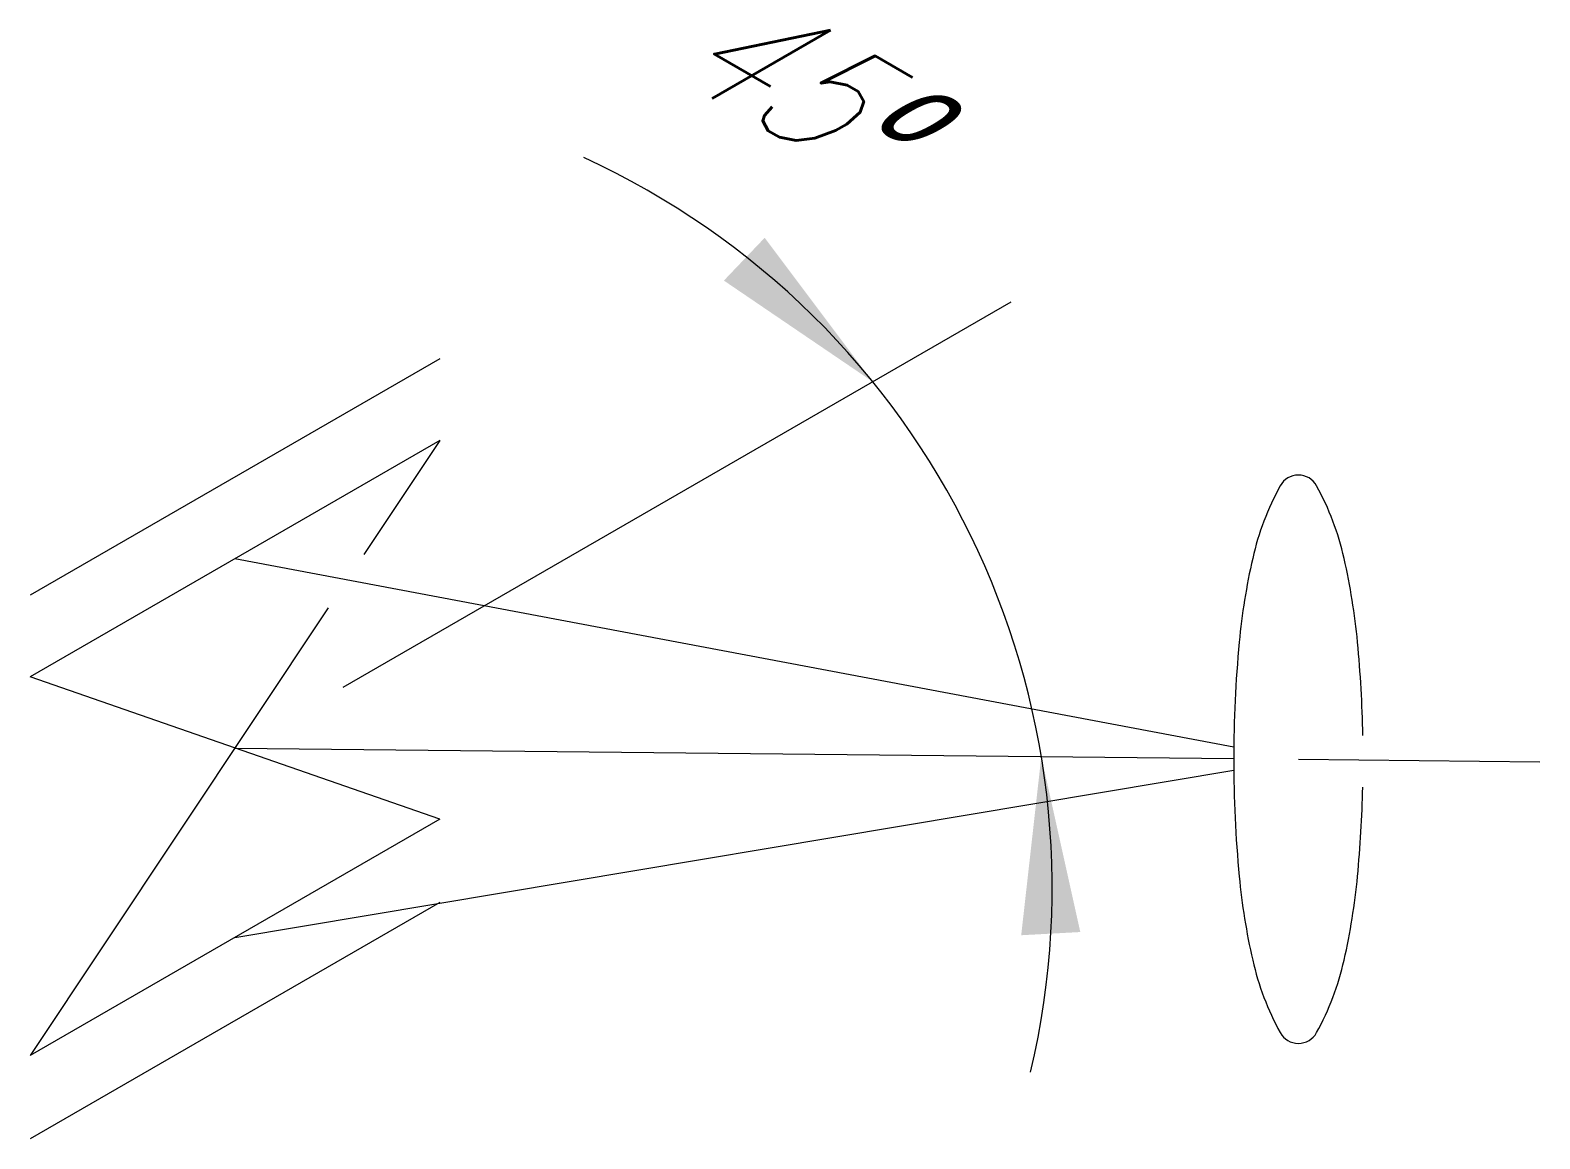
# Model space of a CAD drawing. Header units: millimetres. Extents: x -9996.03 to -9994.76, y -63.22 to -62.29.
import ezdxf

# ---------------------------------------------------------------- set-up
doc = ezdxf.new("R2010")
doc.units = ezdxf.units.MM
doc.layers.add('Tub_iso_válvulas', color=2, linetype='Continuous')
doc.styles.add('ISOPOS80', font='ROMANSBR', dxfattribs={"width": 0.85, "oblique": 30, "height": 2})

msp = doc.modelspace()

# ---------------------------------------------------------------- linework, layer by layer
at = {"layer": 'Tub_iso_válvulas', "color": 1}
for p, q in [((-9995.7683, -62.8425), (-9995.2033, -62.5164)), ((-9995.0149, -62.8931), (-9995.8598, -62.7338)), ((-9995.8598, -62.894), (-9995.0149, -62.9029)), ((-9994.9602, -62.9034), (-9994.756, -62.9056)), ((-9995.8598, -63.0541), (-9995.0149, -62.9126))]:
    msp.add_line(p, q, dxfattribs=at)
at = {"layer": 'Tub_iso_válvulas'}
for p, q in [((-9995.6866, -62.5647), (-9996.033, -62.7647)), ((-9995.6866, -62.6338), (-9996.033, -62.8338)), ((-9995.6866, -62.6338), (-9995.7507, -62.7301)), ((-9995.7808, -62.7754), (-9996.033, -63.1541)), ((-9995.6866, -62.9541), (-9996.033, -62.8338)), ((-9995.6866, -62.9541), (-9996.033, -63.1541)), ((-9995.6866, -63.0245), (-9996.033, -63.2245))]:
    msp.add_line(p, q, dxfattribs=at)
at = {"layer": 'Tub_iso_válvulas', "color": 1}
for points in [[(-9994.9057, -62.8833, 0.018717), (-9994.9102, -62.8044, 0.032447), (-9994.9216, -62.7335, 0.069756), (-9994.9448, -62.6721, 0.273671), (-9994.9602, -62.663, 0.273671), (-9994.9756, -62.6721, 0.069756), (-9994.9989, -62.7335, 0.032447), (-9995.0103, -62.8044, 0.023495), (-9995.0149, -62.9034, 0.023495), (-9995.0103, -63.0025, 0.032447), (-9994.9989, -63.0734, 0.069756), (-9994.9756, -63.1347, 0.273671), (-9994.9602, -63.1438, 0.273671)], [(-9994.9602, -63.1438, 0.273671), (-9994.9448, -63.1347, 0.069756), (-9994.9216, -63.0734, 0.032447), (-9994.9102, -63.0025, 0.017892), (-9994.9058, -62.9271, 0.023495)]]:
    msp.add_lwpolyline(points, format="xyb", dxfattribs=at)
msp.add_arc((-9995.8483, -63.0122), 0.6797, 346.7338, 65.3416, dxfattribs=at)
for points in [[(-9995.4117, -62.4623), (-9995.4462, -62.4985), (-9995.3204, -62.584)], [(-9995.1947, -63.0523), (-9995.1447, -63.0496), (-9995.1777, -62.9012)]]:
    msp.add_solid(points, dxfattribs=at)

# ---------------------------------------------------------------- texts
at = {"layer": 'Tub_iso_válvulas', "style": 'ISOPOS80', "oblique": 30, "width": 0.85}
msp.add_attdef('45º', (-9995.497, -62.3207), '45%%D', height=0.1, rotation=330, dxfattribs=at)

doc.saveas('drawing.dxf')
